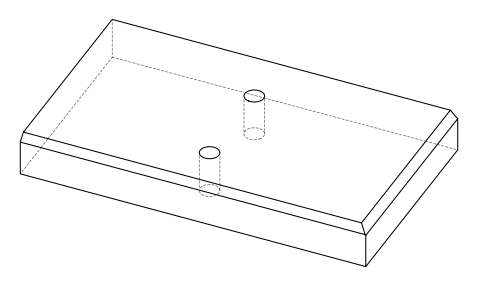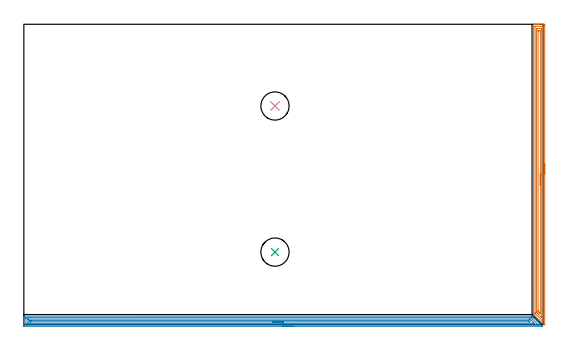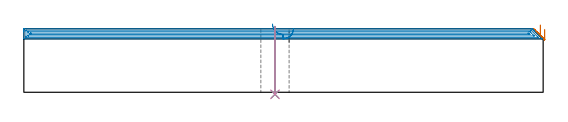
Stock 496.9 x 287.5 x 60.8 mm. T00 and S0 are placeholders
(PLAN: 4 operations, 1 tool changes, 25.8 min)
(1 AREA_MILL | FG_CHAMFER_SURFACE | UGT0205_001 | 9.31 min | 16149 mm3)
(2 AREA_MILL_1 | FG_CHAMFER_SURFACE_1 | UGT0205_001 | 15.93 min | 23024 mm3)
(3 INDEXABLE_INSERT_DRILL_THROUGH_HOLE_FROM_SOLID | STEP1HOLE | NXT0302_025 | 0.26 min | 34779 mm3)
(4 INDEXABLE_INSERT_DRILL_THROUGH_HOLE_FROM_SOLID_1 | STEP1HOLE_1 | NXT0302_025 | 0.26 min | 34759 mm3)
(TOOL UGT0205_001 | Chamfer Mill 20 x 3 x 45 deg. | D20 FL50 Z2)
(TOOL NXT0302_025 | Index. Insert Drill 27mm [880-D2700L32-05] | D27 PA176 FL135 Z2)
(OP 1 AREA_MILL)
G17 G21 G94 G90
T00 M6
G54
G17 G0 G90 X498.4 Y153.75 S1061 M3
G43 Z70.8 H0
Z60.2
G94 G1 Y153.712 Z59.328 F250.
Y153.598 Z58.464
Y153.409 Z57.612
Y153.147 Z56.78
Y152.813 Z55.974
Y152.41 Z55.2
Y151.941 Z54.464
Y151.41 Z53.772
Y150.821 Z53.129
Y150.178 Z52.54
Y149.486 Z52.008
Y148.75 Z51.54
Y147.976 Z51.137
Y147.17 Z50.803
Y146.338 Z50.541
Y145.486 Z50.352
Y144.622 Z50.238
Y143.75 Z50.2
Y0.152
X498.395 Y0.042 Z50.204
X498.393 Y0.01 Z50.206
X498.229 Y0. Z50.37
X498.092 Z50.507
X497.808 Z50.792
X497.507 Y0.006 Z51.091
X497.5 Y0.009 Z51.099
X497.348 Y0.152 Z51.251
X487.982 Y9.517 Z60.616
X487.807 Y9.697 Z60.788
X487.805 Y9.703 Z60.79
X487.8 Y9.961 Z60.8
Y287.348
X487.806 Y287.49 Z60.793
X488.108 Y287.5 Z60.491
X488.533 Z60.066
X489.133 Z59.461
X491.197 Z57.401
X491.778 Z56.817
X492.369 Z56.227
X497.658 Z50.939
X497.948 Y287.497 Z50.649
X498.391 Y287.491 Z50.206
X498.394 Y287.354 Z50.203
X498.398 Y286.902 Z50.202
X498.4 Y286.445 Z50.2
Y143.75
X496.986 Z51.614
X496.985 Y3.356 Z51.615
X496.984 Y3.274 Z51.616
X496.979 Y2.998 Z51.621
X496.89 Y3.071 Z51.71
X496.68 Y3.274 Z51.92
X496.185 Y3.765 Z52.415
X495.784 Y4.166 Z52.816
X489.541 Y10.409 Z59.059
X489.381 Y10.572 Z59.219
X489.254 Y10.706 Z59.346
X489.221 Y10.744 Z59.379
X489.219 Y10.764 Z59.381
X489.217 Y10.814 Z59.383
X489.214 Y11.219 Z59.386
Y11.301
X489.215 Y285.321 Z59.385
X489.216 Y285.422 Z59.384
X489.219 Y285.471 Z59.381
X489.22 Y285.488 Z59.38
X489.261 Y285.49 Z59.339
X489.639 Y285.498 Z58.961
X493.164 Y285.5 Z55.436
X495.808 Z52.792
X496.185 Y285.499 Z52.415
X496.693 Y285.497 Z51.907
X496.889 Y285.49 Z51.711
X496.979 Y285.479 Z51.621
X496.984 Y285.202 Z51.616
X496.985 Y285.118 Z51.615
X496.986 Y143.75 Z51.614
X495.572 Z53.028
X495.571 Y7.462 Z53.029
X495.569 Y6.841 Z53.031
X495.568 Z53.032
X495.561 Z53.039
X494.422 Y7.977 Z54.178
X491.098 Y11.301 Z57.502
X490.896 Y11.504 Z57.704
X490.728 Y11.678 Z57.872
X490.646 Y11.765 Z57.954
X490.636 Y11.922 Z57.964
X490.631 Y12.193 Z57.969
X490.629 Y12.463 Z57.971
Y282.713
X490.633 Y283.334 Z57.967
X490.635 Y283.468 Z57.965
X490.64 Y283.49 Z57.96
X490.679 Y283.495 Z57.921
X490.734 Y283.499 Z57.866
X495.14 Y283.5 Z53.46
X495.304 Y283.498 Z53.296
X495.467 Y283.493 Z53.133
X495.565 Y283.487 Z53.035
X495.568 Y283.424 Z53.032
X495.57 Y283.334 Z53.03
X495.571 Y283.064 Z53.029
Y282.442
X495.572 Y143.75 Z53.028
X494.157 Z54.443
Y11.301
X494.155 Y10.824 Z54.445
X494.153 Y10.719 Z54.447
X494.152 Y10.71 Z54.448
X494.137 Y10.722 Z54.463
X494.083 Y10.77 Z54.517
X493.977 Y10.873 Z54.623
X493.548 Y11.301 Z55.052
X492.656 Y12.193 Z55.944
X492.05 Y12.81 Z56.55
X492.047 Y13.085 Z56.553
X492.043 Y13.708 Z56.557
X492.044 Y280.659 Z56.556
X492.047 Y281.278 Z56.553
X492.05 Y281.481 Z56.55
X492.244 Y281.49 Z56.356
X492.659 Y281.499 Z55.941
X492.71 Y281.5 Z55.89
X493.541 Z55.059
X493.591 Z55.009
X493.965 Y281.494 Z54.635
X494.146 Y281.49 Z54.454
X494.15 Y281.387 Z54.45
X494.155 Y280.929 Z54.445
X494.157 Y280.659 Z54.443
Y280.035
Y143.75
Y142.878 Z54.481
Y142.013 Z54.595
Y141.162 Z54.783
Y140.33 Z55.046
Y139.524 Z55.38
Y138.75 Z55.782
Y138.014 Z56.251
Y137.322 Z56.782
Y136.679 Z57.372
Y136.09 Z58.015
Y135.558 Z58.707
Y135.09 Z59.443
Y134.687 Z60.217
Y134.353 Z61.022
Y134.091 Z61.855
Y133.902 Z62.706
Y133.788 Z63.571
Y133.75 Z64.443
G0 Z70.8
M5
M2
(OP 2 AREA_MILL_1)
G17 G21 G94 G90
T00 M6
G54
G17 G0 G90 X258. Y-1.5 S1061 M3
G43 Z70.8 H0
Z61.1
G94 G1 X257.962 Z60.228 F250.
X257.848 Z59.364
X257.659 Z58.512
X257.397 Z57.68
X257.063 Z56.874
X256.66 Z56.1
X256.192 Z55.364
X255.66 Z54.672
X255.071 Z54.029
X254.428 Z53.44
X253.736 Z52.908
X253. Z52.44
X252.226 Z52.037
X251.42 Z51.703
X250.588 Z51.441
X249.737 Z51.252
X248.872 Z51.138
X248. Z51.1
X0.614
X0.167 Y-1.496 Z51.102
X0.01 Y-1.492 Z51.106
X0. Y-1.055 Z51.542
Y5.112 Z57.706
Y5.662 Z58.259
Y5.993 Z58.589
Y6.543 Z59.139
Y6.874 Z59.469
Y7.536 Z60.136
Y7.866 Z60.465
X0.004 Y8.198 Z60.789
X0.006 Y8.199 Z60.79
X0.168 Y8.2 Z60.8
X485.562
X486.218 Y8.201 Z60.798
X486.3 Y8.202 Z60.797
X486.595 Y7.906 Z60.504
X486.747 Y7.755 Z60.35
X486.901 Y7.6 Z60.197
X487.029 Y7.471 Z60.069
X487.188 Y7.314 Z59.909
X487.686 Y6.814 Z59.414
X487.943 Y6.557 Z59.156
X488.068 Y6.433 Z59.03
X488.417 Y6.083 Z58.683
X495.556 Y-1.055 Z51.542
X495.95 Y-1.45 Z51.149
X495.981 Y-1.481 Z51.118
X495.993 Y-1.495 Z51.104
X495.992 Y-1.498 Z51.102
X495.981 Y-1.5 Z51.1
X248.
Y-0.086 Z52.514
X2.401 Y-0.085 Z52.515
X2.31 Y-0.084 Z52.516
X2.036 Y-0.079 Z52.521
X2.01 Y0.01 Z52.61
X2.003 Y0.218 Z52.818
X2.001 Y0.707 Z53.307
X2. Y1.102 Z53.702
X2.001 Y5.993 Z58.593
X2.002 Y6.386 Z58.986
X2.01 Y6.776 Z59.376
X2.401 Y6.784 Z59.384
X2.491 Y6.785 Z59.385
X484.758
X485.16 Y6.781 Z59.381
X485.255 Y6.779 Z59.379
X485.388 Y6.654 Z59.254
X485.562 Y6.487 Z59.087
X491.813 Y0.237 Z52.837
X492.037 Y0.013 Z52.613
X492.07 Y-0.021 Z52.579
X492.101 Y-0.057 Z52.543
X492.116 Y-0.078 Z52.522
X492.101 Y-0.08 Z52.52
X491.813 Y-0.085 Z52.515
X491.724 Y-0.086 Z52.514
X248.
Y1.328 Z53.928
X4.187 Y1.329 Z53.929
X4.099 Y1.33 Z53.93
X4.03 Y1.333 Z53.933
X4.015 Y1.335 Z53.935
X4.01 Y1.352 Z53.952
X4.006 Y1.404 Z54.004
X4.001 Y1.588 Z54.188
X4. Y4.415 Z57.015
X4.001 Y5.112 Z57.712
X4.003 Y5.294 Z57.894
X4.01 Y5.356 Z57.956
X4.014 Y5.365 Z57.965
X4.024 Y5.368 Z57.968
X4.055 Y5.37 Z57.97
X4.187 Y5.371 Z57.971
X483.513
X483.775 Y5.37 Z57.97
X484.038 Y5.367 Z57.967
X484.209 Y5.365 Z57.965
X484.305 Y5.284 Z57.884
X484.484 Y5.112 Z57.712
X484.669 Y4.931 Z57.531
X485.37 Y4.231 Z56.831
X487.348 Y2.253 Z54.853
X488.01 Y1.588 Z54.188
X488.241 Y1.353 Z53.953
X488.248 Y1.334 Z53.934
X488.241 Y1.333 Z53.933
X487.61 Y1.329 Z53.929
X248. Y1.328 Z53.928
Y2.743 Z55.343
X6.588
X6.129 Y2.746 Z55.346
X6.024 Y2.748 Z55.348
X6.01 Y2.75 Z55.35
X6.007 Y2.769 Z55.369
X6.003 Y2.819 Z55.419
X6.001 Y2.92 Z55.52
X6. Y3.35 Z55.95
X6.003 Y3.777 Z56.377
X6.006 Y3.884 Z56.484
X6.01 Y3.936 Z56.536
X6.017 Y3.951 Z56.551
X6.046 Y3.952 Z56.552
X6.252 Y3.955 Z56.555
X6.866 Y3.957 Z56.557
X7.143
X482.268
X482.882 Y3.953 Z56.553
X483.167 Y3.95 Z56.55
X483.775 Y3.375 Z55.975
X483.8 Y3.35 Z55.95
X484.384 Y2.75 Z55.35
X483.775 Y2.745 Z55.345
X483.497 Y2.743 Z55.343
X248.
X247.128 Z55.381
X246.264 Z55.495
X245.412 Z55.683
X244.58 Z55.946
X243.774 Z56.28
X243. Z56.682
X242.264 Z57.151
X241.572 Z57.682
X240.929 Z58.272
X240.34 Z58.915
X239.808 Z59.607
X239.34 Z60.343
X238.937 Z61.116
X238.603 Z61.922
X238.341 Z62.754
X238.152 Z63.606
X238.038 Z64.471
X238. Z65.343
G0 Z70.8
M5
M2
(OP 3 INDEXABLE_INSERT_DRILL_THROUGH_HOLE_FROM_SOLID)
G17 G21 G94 G90
T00 M6
G54
G17 G0 G90 X240.3 Y69.5 S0 M3
G43 Z70.8 H1
G94 G81 G98 Z-1.971 F250. R62.8
G80
M5
M2
(OP 4 INDEXABLE_INSERT_DRILL_THROUGH_HOLE_FROM_SOLID_1)
G17 G21 G94 G90
T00 M6
G54
G17 G0 G90 X240.3 Y209.3 S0 M3
G43 Z70.8 H1
G94 G81 G98 Z-1.971 F250. R62.8
G80
M5
M2
